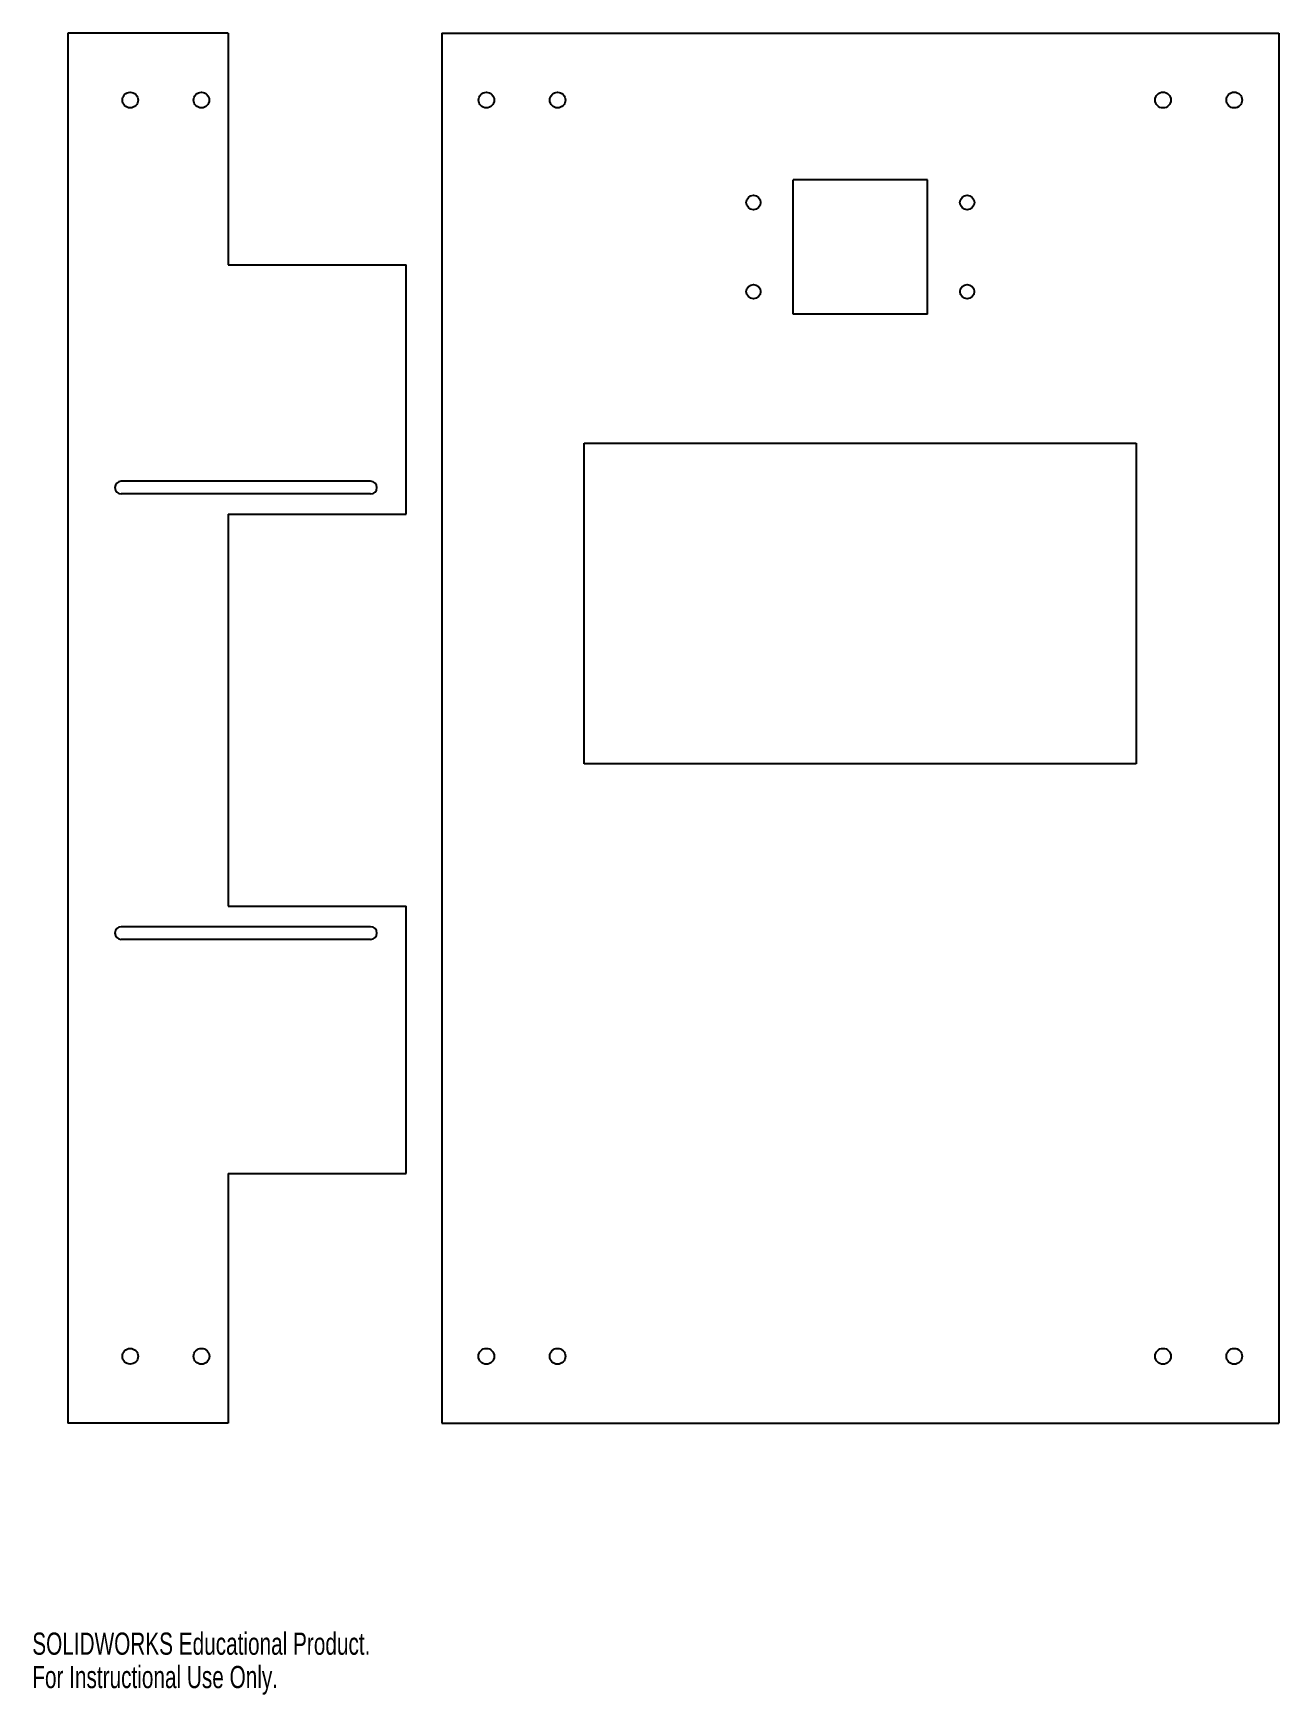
# Model space of a CAD drawing. Header units: inches. Extents: x 0 to 17.5, y 0 to 23.3.
import ezdxf

# ---------------------------------------------------------------- set-up
doc = ezdxf.new("R2010")
doc.units = ezdxf.units.IN
doc.header["$MEASUREMENT"] = 0
doc.styles.add('SLDTEXTSTYLE0', font='TXT', dxfattribs={"width": 0.7})

msp = doc.modelspace()

# ---------------------------------------------------------------- linework, layer by layer
at = {"color": 7, "linetype": 'Continuous', "lineweight": 25}
for p, q in [((0.5, 23.308), (0.5, 3.808)), ((2.75, 23.308), (0.5, 23.308)), ((2.75, 23.308), (2.75, 20.058)), ((5.75, 23.308), (5.75, 3.808)), ((5.75, 23.308), (17.5, 23.308)), ((17.5, 23.308), (17.5, 3.808)), ((10.683, 19.365), (10.683, 21.25)), ((12.568, 21.25), (10.683, 21.25)), ((12.568, 19.365), (12.568, 21.25)), ((2.75, 20.058), (5.25, 20.058)), ((5.25, 16.558), (5.25, 20.058)), ((12.568, 19.365), (10.683, 19.365)), ((7.75, 13.058), (7.75, 17.558)), ((7.75, 17.558), (15.5, 17.558)), ((15.5, 17.558), (15.5, 13.058)), ((4.75, 17.021), (1.25, 17.021)), ((4.75, 16.844), (1.25, 16.844)), ((2.75, 16.558), (5.25, 16.558)), ((2.75, 16.558), (2.75, 11.058)), ((15.5, 13.058), (7.75, 13.058)), ((2.75, 11.058), (5.25, 11.058)), ((5.25, 7.308), (5.25, 11.058)), ((4.75, 10.771), (1.25, 10.771)), ((4.75, 10.594), (1.25, 10.594)), ((2.75, 7.308), (5.25, 7.308)), ((2.75, 7.308), (2.75, 3.808)), ((2.75, 3.808), (0.5, 3.808)), ((5.75, 3.808), (17.5, 3.808))]:
    msp.add_line(p, q, dxfattribs=at)
for centre, radius in [((1.375, 22.37), 0.11), ((2.375, 22.37), 0.11), ((6.375, 22.37), 0.11), ((7.375, 22.37), 0.11), ((15.875, 22.37), 0.111), ((16.875, 22.37), 0.111), ((10.125, 20.933), 0.101), ((13.125, 20.933), 0.101), ((10.125, 19.683), 0.1), ((13.125, 19.683), 0.1), ((1.375, 4.745), 0.11), ((2.375, 4.745), 0.111), ((6.375, 4.745), 0.111), ((7.375, 4.745), 0.111), ((15.875, 4.745), 0.111), ((16.875, 4.745), 0.111)]:
    msp.add_circle(centre, radius, dxfattribs=at)
for centre, start, end in [((1.25, 16.933), 90, 270), ((4.75, 16.933), 270, 90), ((1.25, 10.683), 90, 270), ((4.75, 10.683), 270, 90)]:
    msp.add_arc(centre, 0.0885, start, end, dxfattribs=at)

# ---------------------------------------------------------------- texts
at = {"color": 7, "linetype": 'Continuous', "char_height": 0.3114, "attachment_point": 1, "style": 'SLDTEXTSTYLE0'}
for s, insert in [('SOLIDWORKS Educational Product.', (0, 0.869)), ('For Instructional Use Only.', (0, 0.401))]:
    msp.add_mtext(s, dxfattribs=dict(at, insert=insert))

doc.saveas('drawing.dxf')
